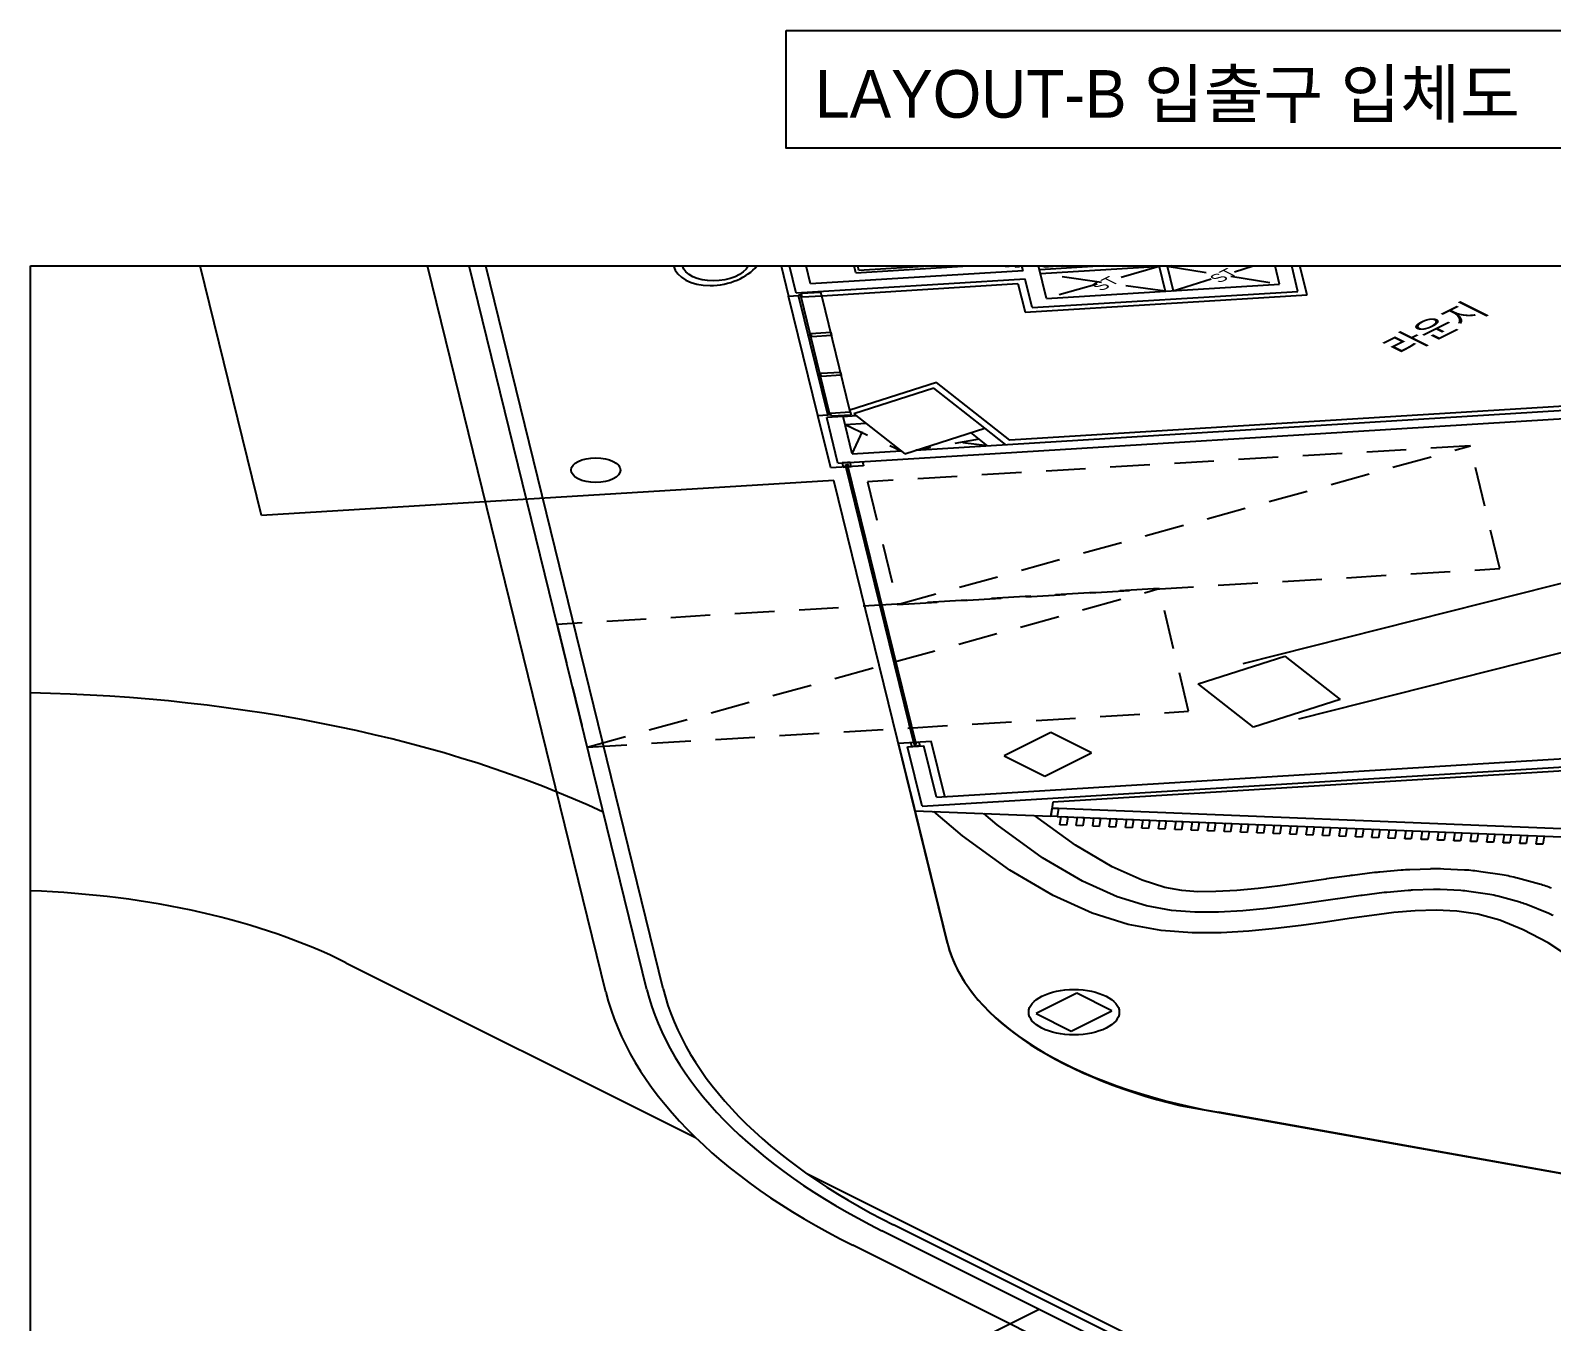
# Model space of a CAD drawing. Header units: millimetres. Extents: x 29838256 to 30236675, y -914750 to -833241.
# Drawn here: x 30033397 to 30051864, y -848947 to -833271 of the extents above; entities that cross this region are included whole.
import ezdxf
from ezdxf.enums import TextEntityAlignment as Align

# ---------------------------------------------------------------- set-up
doc = ezdxf.new("R2010")
doc.units = ezdxf.units.MM
doc.header["$LTSCALE"] = 600
doc.header["$MEASUREMENT"] = 0
doc.linetypes.add('HID', pattern=[2.6, 1.6, -1])
doc.linetypes.add('HIDDEN', pattern=[2, 1, -1])
for name, color, linetype in [('e-plan', 9, 'CONTINUOUS'), ('e-text', 6, 'CONTINUOUS'), ('e-text-box', 7, 'CONTINUOUS')]:
    doc.layers.add(name, color=color, linetype=linetype)
doc.styles.add('돋움', font='Dotum.TTF')

msp = doc.modelspace()

# ---------------------------------------------------------------- linework, layer by layer
at = {"layer": 'e-plan', "ltscale": 0.7, "extrusion": (0, -0.866025, 0.5)}
for p, q in [((30036202, -839161.1, 22815.2), (30035457.8, -836130.4, 28064.5)), ((30043151, -838734.5, 23554.1), (30036202, -839161.1, 22815.2)), ((30044531.2, -844355, 13819), (30043151, -838734.5, 23554.1)), ((30061925.2, -848915.1, 5920.8), (30047818.8, -846406.1, 10266.5))]:
    msp.add_line(p, q, dxfattribs=at)
at = {"layer": 'e-plan', "extrusion": (0, -0.866025, 0.5)}
for p, q in [((30040383.5, -844947.7, 12792.5), (30038218.2, -836130.4, 28064.5)), ((30040879.8, -844917.2, 12845.3), (30038722.1, -836130.4, 28064.5)), ((30041078.4, -844905, 12866.4), (30038923.6, -836130.4, 28064.5)), ((30042693.3, -836460.2, 27493.2), (30042612.3, -836130.4, 28064.5)), ((30042867.5, -836348.8, 27686.2), (30042813.8, -836130.4, 28064.5)), ((30045450.7, -836190.2, 27960.9), (30042867.5, -836348.8, 27686.2)), ((30043417.9, -836214.2, 27919.3), (30043397.3, -836130.4, 28064.5)), ((30043417.9, -836214.2, 27919.3), (30044783.1, -836130.4, 28064.5)), ((30043455.4, -836186.7, 27966.9), (30043441.6, -836130.4, 28064.5)), ((30044372.8, -836130.4, 28064.5), (30043455.4, -836186.7, 27966.9)), ((30045235.3, -836130.4, 28064.5), (30045237.7, -836140.3, 28047.3)), ((30045319.1, -836135.3, 28056), (30045237.7, -836140.3, 28047.3)), ((30045319.1, -836135.3, 28056), (30045317.9, -836130.4, 28064.5)), ((30045350.7, -836140.9, 28046.3), (30045348.1, -836130.4, 28064.5)), ((30045350.7, -836140.9, 28046.3), (30045405.3, -836137.6, 28052.1)), ((30045403.6, -836130.4, 28064.5), (30045405.3, -836137.6, 28052.1)), ((30045448.5, -836190.3, 27960.7), (30045433.8, -836130.4, 28064.5)), ((30045732.4, -836525.6, 27380), (30045635.3, -836130.4, 28064.5)), ((30045699.3, -836144.7, 28039.7), (30045695.8, -836130.4, 28064.5)), ((30045932.1, -836130.4, 28064.5), (30045699.3, -836144.7, 28039.7)), ((30048561.6, -836351.9, 27680.8), (30048507.2, -836130.4, 28064.5)), ((30048784.5, -836439, 27530), (30048708.7, -836130.4, 28064.5)), ((30048896, -836482.5, 27454.6), (30048809.5, -836130.4, 28064.5)), ((30045472.9, -836289.6, 27788.7), (30042693.3, -836460.2, 27493.2)), ((30043003.3, -836491.6, 27438.9), (30045385.8, -836345.3, 27692.2)), ((30045385.8, -836345.3, 27692.2), (30045471.1, -836692.8, 27090.4)), ((30045558.2, -836637.1, 27186.9), (30045472.9, -836289.6, 27788.7)), ((30045732.4, -836525.6, 27380), (30048561.6, -836351.9, 27680.8)), ((30042957.3, -837945.9, 24920), (30042601.3, -836496.1, 27431)), ((30042758.6, -836483.9, 27452.1), (30042719.9, -836486.3, 27448)), ((30042719.9, -836486.3, 27448), (30042721.1, -836491.3, 27439.4)), ((30042759.9, -836488.9, 27443.5), (30042721.1, -836491.3, 27439.4)), ((30043075.9, -837936.1, 24937), (30042721.1, -836491.3, 27439.4)), ((30043103.7, -837934.4, 24939.9), (30042748.9, -836489.6, 27442.4)), ((30042993.6, -836451.9, 27507.7), (30042754.4, -836466.6, 27482.2)), ((30042754.4, -836466.6, 27482.2), (30042758.6, -836483.9, 27452.1)), ((30042759.9, -836488.9, 27443.5), (30042764.1, -836506.3, 27413.4)), ((30042764.1, -836506.3, 27413.4), (30043003.4, -836491.6, 27438.9)), ((30043003.4, -836491.6, 27438.9), (30042993.6, -836451.9, 27507.7)), ((30045471.1, -836692.8, 27090.4), (30048896, -836482.5, 27454.6)), ((30045558.2, -836637.1, 27186.9), (30048784.5, -836439, 27530)), ((30042877.3, -836967.2, 26615.1), (30042838.6, -836969.6, 26611)), ((30042839.8, -836974.5, 26602.4), (30042838.6, -836969.6, 26611)), ((30042878.5, -836972.2, 26606.5), (30042839.8, -836974.5, 26602.4)), ((30042873, -836949.8, 26645.2), (30043112.3, -836935.1, 26670.6)), ((30042877.3, -836967.2, 26615.1), (30042873, -836949.8, 26645.2)), ((30042882.8, -836989.5, 26576.4), (30042878.5, -836972.2, 26606.5)), ((30043122, -836974.8, 26601.9), (30042882.8, -836989.5, 26576.4)), ((30043112.3, -836935.1, 26670.6), (30043122, -836974.8, 26601.9)), ((30042996, -837450.4, 25778.1), (30042957.3, -837452.8, 25774)), ((30042958.5, -837457.8, 25765.4), (30042957.3, -837452.8, 25774)), ((30042997.2, -837455.4, 25769.5), (30042958.5, -837457.8, 25765.4)), ((30042991.7, -837433.1, 25808.2), (30043231, -837418.4, 25833.6)), ((30042996, -837450.4, 25778.1), (30042991.7, -837433.1, 25808.2)), ((30043001.5, -837472.8, 25739.4), (30042997.2, -837455.4, 25769.5)), ((30043240.7, -837458.1, 25764.9), (30043001.5, -837472.8, 25739.4)), ((30043231, -837418.4, 25833.6), (30043240.7, -837458.1, 25764.9)), ((30044395.4, -837546.8, 25611.3), (30043344.7, -837881.5, 25031.5)), ((30045286.2, -838245.9, 24400.4), (30044395.4, -837546.8, 25611.3)), ((30044142.7, -838366.5, 24191.5), (30053103.1, -837816.4, 25144.3)), ((30052991.6, -837772.8, 25219.7), (30045286.2, -838245.9, 24400.4)), ((30043262.5, -837957.4, 24900.1), (30043063.9, -837969.5, 24879)), ((30043200.4, -838525.1, 23916.8), (30043063.9, -837969.5, 24879)), ((30043114.6, -837933.7, 24941.1), (30043075.9, -837936.1, 24937)), ((30043077.2, -837941, 24928.4), (30043075.9, -837936.1, 24937)), ((30043115.9, -837938.6, 24932.5), (30043077.2, -837941, 24928.4)), ((30043110.4, -837916.3, 24971.2), (30043349.6, -837901.6, 24996.6)), ((30043114.6, -837933.7, 24941.1), (30043110.4, -837916.3, 24971.2)), ((30043120.1, -837956, 24902.4), (30043115.9, -837938.6, 24932.5)), ((30043359.4, -837941.3, 24927.9), (30043120.1, -837956, 24902.4)), ((30043200.4, -838525.1, 23916.8), (30052333.3, -837964.4, 24887.9)), ((30043262.5, -837957.4, 24900.1), (30043423.6, -837947.5, 24917.2)), ((30043374.5, -838413.6, 24109.8), (30043262.5, -837957.4, 24900.1)), ((30043286.8, -838056.6, 24728.2), (30043542.7, -838040.9, 24755.4)), ((30043349.6, -837901.6, 24996.6), (30043344.7, -837881.5, 25031.5)), ((30043349.6, -837901.6, 24996.6), (30043359.4, -837941.3, 24927.9)), ((30045015.8, -838312.9, 24284.3), (30044814.1, -838154.6, 24558.5)), ((30045235.8, -838299.4, 24307.7), (30044982.8, -838100.8, 24651.6)), ((30043374.5, -838413.6, 24109.8), (30043967.9, -838377.2, 24172.9)), ((30043284.7, -838519.9, 23925.7), (30043250, -838522, 23922)), ((30043250, -838522, 23922), (30043262.2, -838571.7, 23836.1)), ((30043262.2, -838571.7, 23836.1), (30043296.9, -838569.5, 23839.8)), ((30043314.5, -838518.1, 23928.9), (30043284.7, -838519.9, 23925.7)), ((30043284.7, -838519.9, 23925.7), (30043284.7, -838519.9, 23925.7)), ((30043290.8, -838544.7, 23882.8), (30043320.6, -838542.9, 23885.9)), ((30043296.9, -838569.5, 23839.8), (30043290.8, -838544.7, 23882.8)), ((30044127.2, -841938.4, 18004.7), (30043293.6, -838544.6, 23883)), ((30043349.3, -838515.9, 23932.6), (30043314.5, -838518.1, 23928.9)), ((30043314.5, -838518.1, 23928.9), (30043314.5, -838518.1, 23928.9)), ((30044151, -841937, 18007.2), (30043317.4, -838543.1, 23885.6)), ((30043320.6, -838542.9, 23885.9), (30043326.7, -838567.7, 23842.9)), ((30043326.7, -838567.7, 23842.9), (30043361.4, -838565.6, 23846.6)), ((30043361.4, -838565.6, 23846.6), (30043349.3, -838515.9, 23932.6)), ((30052641, -839817.3, 21678.5), (30048114.4, -840962.1, 19695.7)), ((30053610.8, -840412.7, 20647.3), (30048791.6, -841631.5, 18536.3)), ((30044083.4, -841915.9, 18043.7), (30044118.2, -841913.8, 18047.4)), ((30044095.6, -841965.6, 17957.7), (30044083.4, -841915.9, 18043.7)), ((30044118.2, -841913.8, 18047.4), (30044124.3, -841938.6, 18004.4)), ((30044147.9, -841912, 18050.5), (30044182.7, -841909.8, 18054.2)), ((30044154, -841936.8, 18007.5), (30044147.9, -841912, 18050.5)), ((30044182.7, -841909.8, 18054.2), (30044194.9, -841959.5, 17968.2)), ((30044224, -842689.4, 16703.9), (30056830.4, -841915.5, 18044.4)), ((30044398.3, -842578, 16897), (30056806, -841816.2, 18216.3)), ((30044046, -841968.6, 17952.4), (30044244.5, -841956.4, 17973.5)), ((30044224, -842689.4, 16703.9), (30044046, -841968.6, 17952.4)), ((30044130.4, -841963.4, 17961.4), (30044095.6, -841965.6, 17957.7)), ((30044124.3, -841938.6, 18004.4), (30044154, -841936.8, 18007.5)), ((30044160.1, -841961.6, 17964.6), (30044130.4, -841963.4, 17961.4)), ((30044130.4, -841963.4, 17961.4), (30044130.4, -841963.4, 17961.4)), ((30044194.9, -841959.5, 17968.2), (30044160.1, -841961.6, 17964.6)), ((30044160.1, -841961.6, 17964.6), (30044160.1, -841961.6, 17964.6)), ((30044398.3, -842578, 16897), (30044244.5, -841956.4, 17973.5)), ((30055651.4, -842038.3, 17831.7), (30045810.7, -842642.4, 16785.3)), ((30044075.1, -842507.5, 17019.1), (30044529.1, -844356.1, 13817.2)), ((30045810.7, -842642.4, 16785.3), (30045783.5, -842811.5, 16492.5)), ((30044136.2, -842745.2, 16607.3), (30045783.5, -842811.5, 16492.5)), ((30044711.2, -843050.3, 16078.9), (30044364.5, -842754.4, 16591.4)), ((30045133.2, -842915.8, 16311.8), (30044972.7, -842778.9, 16549)), ((30046082.3, -843162.9, 15883.8), (30045585.9, -842803.5, 16506.3)), ((30045783.5, -842811.5, 16492.5), (30045799.5, -842711.8, 16665.2)), ((30045863.3, -842814.7, 16487), (30045783.5, -842811.5, 16492.5)), ((30045799.5, -842711.8, 16665.2), (30045879.3, -842715, 16659.7)), ((30045879.3, -842715, 16659.7), (30045863.3, -842814.7, 16487)), ((30045863.3, -842814.7, 16487), (30054730.5, -843171.3, 15869.3)), ((30045879.3, -842715, 16659.7), (30054746.5, -843071.6, 16042)), ((30045893.8, -842916.2, 16311.1), (30045909.8, -842816.6, 16483.7)), ((30045909.8, -842816.6, 16483.7), (30045989.6, -842819.8, 16478.2)), ((30045989.6, -842819.8, 16478.2), (30045973.5, -842919.5, 16305.5)), ((30046093.2, -842924.3, 16297.2), (30046109.2, -842824.6, 16469.8)), ((30046109.2, -842824.6, 16469.8), (30046189, -842827.8, 16464.3)), ((30046189, -842827.8, 16464.3), (30046172.9, -842927.5, 16291.6)), ((30046292.6, -842932.3, 16283.3), (30046308.6, -842832.6, 16456)), ((30046308.6, -842832.6, 16456), (30046388.4, -842835.8, 16450.4)), ((30046388.4, -842835.8, 16450.4), (30046372.3, -842935.5, 16277.7)), ((30046492, -842940.3, 16269.4), (30046508, -842840.6, 16442.1)), ((30046508, -842840.6, 16442.1), (30046587.7, -842843.8, 16436.5)), ((30045685, -843315.3, 15619.9), (30045133.2, -842915.8, 16311.8)), ((30045973.5, -842919.5, 16305.5), (30045893.8, -842916.2, 16311.1)), ((30046172.9, -842927.5, 16291.6), (30046093.2, -842924.3, 16297.2)), ((30046372.3, -842935.5, 16277.7), (30046292.6, -842932.3, 16283.3)), ((30046571.7, -842943.5, 16263.8), (30046492, -842940.3, 16269.4)), ((30046587.7, -842843.8, 16436.5), (30046571.7, -842943.5, 16263.8)), ((30046691.3, -842948.3, 16255.5), (30046707.4, -842848.6, 16428.2)), ((30046771.1, -842951.5, 16249.9), (30046691.3, -842948.3, 16255.5)), ((30046707.4, -842848.6, 16428.2), (30046787.1, -842851.8, 16422.6)), ((30046787.1, -842851.8, 16422.6), (30046771.1, -842951.5, 16249.9)), ((30046890.7, -842956.3, 16241.6), (30046906.8, -842856.6, 16414.3)), ((30046970.5, -842959.5, 16236.1), (30046890.7, -842956.3, 16241.6)), ((30046906.8, -842856.6, 16414.3), (30046986.5, -842859.9, 16408.7)), ((30046986.5, -842859.9, 16408.7), (30046970.5, -842959.5, 16236.1)), ((30047090.1, -842964.4, 16227.7), (30047106.2, -842864.7, 16400.4)), ((30047169.9, -842967.6, 16222.2), (30047090.1, -842964.4, 16227.7)), ((30047106.2, -842864.7, 16400.4), (30047185.9, -842867.9, 16394.8)), ((30047185.9, -842867.9, 16394.8), (30047169.9, -842967.6, 16222.2)), ((30047289.5, -842972.4, 16213.8), (30047305.5, -842872.7, 16386.5)), ((30047369.3, -842975.6, 16208.3), (30047289.5, -842972.4, 16213.8)), ((30047305.5, -842872.7, 16386.5), (30047385.3, -842875.9, 16381)), ((30047385.3, -842875.9, 16381), (30047369.3, -842975.6, 16208.3)), ((30047488.9, -842980.4, 16199.9), (30047504.9, -842880.7, 16372.6)), ((30047568.7, -842983.6, 16194.4), (30047488.9, -842980.4, 16199.9)), ((30047504.9, -842880.7, 16372.6), (30047584.7, -842883.9, 16367.1)), ((30047584.7, -842883.9, 16367.1), (30047568.7, -842983.6, 16194.4)), ((30047688.3, -842988.4, 16186.1), (30047704.3, -842888.7, 16358.7)), ((30047768, -842991.6, 16180.5), (30047688.3, -842988.4, 16186.1)), ((30047704.3, -842888.7, 16358.7), (30047784.1, -842891.9, 16353.2)), ((30047784.1, -842891.9, 16353.2), (30047768, -842991.6, 16180.5)), ((30047887.7, -842996.4, 16172.2), (30047903.7, -842896.7, 16344.8)), ((30047967.4, -842999.6, 16166.6), (30047887.7, -842996.4, 16172.2)), ((30047903.7, -842896.7, 16344.8), (30047983.5, -842899.9, 16339.3)), ((30047983.5, -842899.9, 16339.3), (30047967.4, -842999.6, 16166.6)), ((30048087.1, -843004.5, 16158.3), (30048103.1, -842904.8, 16331)), ((30048166.8, -843007.7, 16152.7), (30048087.1, -843004.5, 16158.3)), ((30048103.1, -842904.8, 16331), (30048182.9, -842908, 16325.4)), ((30048182.9, -842908, 16325.4), (30048166.8, -843007.7, 16152.7)), ((30048286.5, -843012.5, 16144.4), (30048302.5, -842912.8, 16317.1)), ((30048366.2, -843015.7, 16138.8), (30048286.5, -843012.5, 16144.4)), ((30048302.5, -842912.8, 16317.1), (30048382.2, -842916, 16311.5)), ((30048382.2, -842916, 16311.5), (30048366.2, -843015.7, 16138.8)), ((30048485.8, -843020.5, 16130.5), (30048501.9, -842920.8, 16303.2)), ((30048565.6, -843023.7, 16124.9), (30048485.8, -843020.5, 16130.5)), ((30048501.9, -842920.8, 16303.2), (30048581.6, -842924, 16297.6)), ((30048581.6, -842924, 16297.6), (30048565.6, -843023.7, 16124.9)), ((30048685.2, -843028.5, 16116.6), (30048701.3, -842928.8, 16289.3)), ((30048701.3, -842928.8, 16289.3), (30048781, -842932, 16283.7)), ((30048781, -842932, 16283.7), (30048765, -843031.7, 16111.1)), ((30048884.6, -843036.5, 16102.7), (30048900.7, -842936.8, 16275.4)), ((30048900.7, -842936.8, 16275.4), (30048980.4, -842940, 16269.8)), ((30048980.4, -842940, 16269.8), (30048964.4, -843039.7, 16097.2)), ((30049084, -843044.5, 16088.8), (30049100.1, -842944.9, 16261.5)), ((30049100.1, -842944.9, 16261.5), (30049179.8, -842948.1, 16255.9)), ((30049179.8, -842948.1, 16255.9), (30049163.8, -843047.8, 16083.3)), ((30049283.4, -843052.6, 16074.9), (30049299.4, -842952.9, 16247.6)), ((30049299.4, -842952.9, 16247.6), (30049379.2, -842956.1, 16242.1)), ((30049379.2, -842956.1, 16242.1), (30049363.2, -843055.8, 16069.4)), ((30049482.8, -843060.6, 16061), (30049498.8, -842960.9, 16233.7)), ((30049498.8, -842960.9, 16233.7), (30049578.6, -842964.1, 16228.2)), ((30049578.6, -842964.1, 16228.2), (30049562.5, -843063.8, 16055.5)), ((30049682.2, -843068.6, 16047.2), (30049698.2, -842968.9, 16219.8)), ((30049698.2, -842968.9, 16219.8), (30049778, -842972.1, 16214.3)), ((30049778, -842972.1, 16214.3), (30049761.9, -843071.8, 16041.6)), ((30049881.6, -843076.6, 16033.3), (30049897.6, -842976.9, 16205.9)), ((30049897.6, -842976.9, 16205.9), (30049977.4, -842980.1, 16200.4)), ((30049977.4, -842980.1, 16200.4), (30049961.3, -843079.8, 16027.7)), ((30050081, -843084.6, 16019.4), (30050097, -842984.9, 16192.1)), ((30050097, -842984.9, 16192.1), (30050176.8, -842988.2, 16186.5)), ((30050176.8, -842988.2, 16186.5), (30050160.7, -843087.8, 16013.8)), ((30050280.3, -843092.7, 16005.5), (30050296.4, -842993, 16178.2)), ((30050296.4, -842993, 16178.2), (30050376.1, -842996.2, 16172.6)), ((30050376.1, -842996.2, 16172.6), (30050360.1, -843095.9, 15999.9)), ((30050479.7, -843100.7, 15991.6), (30050495.8, -843001, 16164.3)), ((30050495.8, -843001, 16164.3), (30050575.5, -843004.2, 16158.7)), ((30050575.5, -843004.2, 16158.7), (30050559.5, -843103.9, 15986)), ((30050679.1, -843108.7, 15977.7), (30050695.2, -843009, 16150.4)), ((30050695.2, -843009, 16150.4), (30050774.9, -843012.2, 16144.8)), ((30050774.9, -843012.2, 16144.8), (30050758.9, -843111.9, 15972.2)), ((30050878.5, -843116.7, 15963.8), (30050894.6, -843017, 16136.5)), ((30050894.6, -843017, 16136.5), (30050974.3, -843020.2, 16130.9)), ((30050974.3, -843020.2, 16130.9), (30050958.3, -843119.9, 15958.3)), ((30051077.9, -843124.7, 15949.9), (30051093.9, -843025, 16122.6)), ((30051093.9, -843025, 16122.6), (30051173.7, -843028.2, 16117.1)), ((30045287.7, -843467.7, 15355.9), (30044711.2, -843050.3, 16078.9)), ((30046529.7, -843426.1, 15427.9), (30046082.3, -843162.9, 15883.8)), ((30048765, -843031.7, 16111.1), (30048685.2, -843028.5, 16116.6)), ((30048964.4, -843039.7, 16097.2), (30048884.6, -843036.5, 16102.7)), ((30049163.8, -843047.8, 16083.3), (30049084, -843044.5, 16088.8)), ((30049363.2, -843055.8, 16069.4), (30049283.4, -843052.6, 16074.9)), ((30049562.5, -843063.8, 16055.5), (30049482.8, -843060.6, 16061)), ((30049761.9, -843071.8, 16041.6), (30049682.2, -843068.6, 16047.2)), ((30049961.3, -843079.8, 16027.7), (30049881.6, -843076.6, 16033.3)), ((30050160.7, -843087.8, 16013.8), (30050081, -843084.6, 16019.4)), ((30050360.1, -843095.9, 15999.9), (30050280.3, -843092.7, 16005.5)), ((30050559.5, -843103.9, 15986), (30050479.7, -843100.7, 15991.6)), ((30050758.9, -843111.9, 15972.2), (30050679.1, -843108.7, 15977.7)), ((30050958.3, -843119.9, 15958.3), (30050878.5, -843116.7, 15963.8)), ((30051157.7, -843127.9, 15944.4), (30051077.9, -843124.7, 15949.9)), ((30051173.7, -843028.2, 16117.1), (30051157.7, -843127.9, 15944.4)), ((30051277.3, -843132.8, 15936), (30051293.3, -843033.1, 16108.7)), ((30051357.1, -843136, 15930.5), (30051277.3, -843132.8, 15936)), ((30051293.3, -843033.1, 16108.7), (30051373.1, -843036.3, 16103.2)), ((30051373.1, -843036.3, 16103.2), (30051357.1, -843136, 15930.5)), ((30051476.7, -843140.8, 15922.2), (30051492.7, -843041.1, 16094.8)), ((30051556.4, -843144, 15916.6), (30051476.7, -843140.8, 15922.2)), ((30051492.7, -843041.1, 16094.8), (30051572.5, -843044.3, 16089.3)), ((30051572.5, -843044.3, 16089.3), (30051556.4, -843144, 15916.6)), ((30051676.1, -843148.8, 15908.3), (30051692.1, -843049.1, 16080.9)), ((30051755.8, -843152, 15902.7), (30051676.1, -843148.8, 15908.3)), ((30051692.1, -843049.1, 16080.9), (30051771.9, -843052.3, 16075.4)), ((30051771.9, -843052.3, 16075.4), (30051755.8, -843152, 15902.7)), ((30046170.4, -843600.9, 15125.3), (30045685, -843315.3, 15619.9)), ((30045811.1, -843775.6, 14822.6), (30045287.7, -843467.7, 15355.9)), ((30046891.6, -843588.7, 15146.2), (30046529.7, -843426.1, 15427.9)), ((30049123.3, -843574.7, 15170.6), (30048843, -843616.1, 15098.9)), ((30049409.6, -843533.9, 15241.2), (30049133.1, -843573.3, 15173.1)), ((30049712.5, -843496.5, 15306), (30049445.2, -843529.2, 15249.3)), ((30050037.5, -843466.9, 15357.2), (30049778.3, -843489.6, 15318)), ((30050395.5, -843452.1, 15382.9), (30050142.7, -843460.6, 15368.2)), ((30050808.3, -843465.1, 15360.4), (30050556.8, -843453.2, 15381)), ((30051262.1, -843523.7, 15258.9), (30051006.1, -843484.6, 15326.6)), ((30051717.3, -843636.6, 15063.4), (30051451.1, -843563.6, 15189.9)), ((30046589.6, -843789.3, 14799), (30046170.4, -843600.9, 15125.3)), ((30047166.7, -843674.7, 14997.4), (30046891.6, -843588.7, 15146.2)), ((30047375.5, -843713.3, 14930.6), (30047166.7, -843674.7, 14997.4)), ((30047567.3, -843727.6, 14905.8), (30047375.5, -843713.3, 14930.6)), ((30047789.2, -843726, 14908.5), (30047567.3, -843727.6, 14905.8)), ((30048041, -843711.7, 14933.3), (30047789.2, -843726, 14908.5)), ((30048301.8, -843687.2, 14975.7), (30048041, -843711.7, 14933.3)), ((30048568.4, -843654.7, 15032), (30048301.8, -843687.2, 14975.7)), ((30048843, -843616.1, 15098.9), (30048568.4, -843654.7, 15032)), ((30049831.5, -843739.3, 14885.4), (30049564.2, -843772.1, 14828.7)), ((30050123.6, -843713.2, 14930.6), (30049864.4, -843735.9, 14891.4)), ((30050429.1, -843701.6, 14950.8), (30050176.2, -843710.1, 14936.1)), ((30050761.2, -843714, 14929.3), (30050509.7, -843702.1, 14949.9)), ((30051116.1, -843762.9, 14844.7), (30050860.1, -843723.8, 14912.3)), ((30046287.7, -843989.8, 14451.7), (30045811.1, -843775.6, 14822.6)), ((30046945.3, -843900.4, 14606.5), (30046589.6, -843789.3, 14799)), ((30047250.7, -843956.7, 14508.9), (30046945.3, -843900.4, 14606.5)), ((30048407.2, -843931.7, 14552.1), (30048115.4, -843959.1, 14504.8)), ((30048695.4, -843896.6, 14613.1), (30048407.2, -843931.7, 14552.1)), ((30048981.6, -843856.3, 14682.8), (30048695.4, -843896.6, 14613.1)), ((30049265, -843814.5, 14755.3), (30048981.6, -843856.3, 14682.8)), ((30049546.4, -843774.4, 14824.6), (30049269.9, -843813.8, 14756.5)), ((30051476.8, -843855.8, 14683.7), (30051210.6, -843782.8, 14810.2)), ((30051832.3, -843994, 14444.2), (30051550.1, -843880.3, 14641.2)), ((30046723.8, -844126, 14215.6), (30046287.7, -843989.8, 14451.7)), ((30047125.8, -844200.2, 14087.1), (30046723.8, -844126, 14215.6)), ((30047533.7, -843977.9, 14472.3), (30047250.7, -843956.7, 14508.9)), ((30047821, -843975.8, 14475.8), (30047533.7, -843977.9, 14472.3)), ((30048115.4, -843959.1, 14504.8), (30047821, -843975.8, 14475.8)), ((30049120.1, -844096.6, 14266.6), (30048822.4, -844138.4, 14194.1)), ((30049406.7, -844054.3, 14339.9), (30049120.1, -844096.6, 14266.6)), ((30049683.2, -844015, 14408), (30049406.7, -844054.3, 14339.9)), ((30049950.5, -843982.2, 14464.8), (30049683.2, -844015, 14408)), ((30050209.7, -843959.5, 14504), (30049950.5, -843982.2, 14464.8)), ((30050462.6, -843951, 14518.7), (30050209.7, -843959.5, 14504)), ((30050714.1, -843962.9, 14498.1), (30050462.6, -843951, 14518.7)), ((30050970.1, -844002, 14430.5), (30050714.1, -843962.9, 14498.1)), ((30051236.3, -844075, 14304), (30050970.1, -844002, 14430.5)), ((30051518.5, -844188.7, 14107), (30051236.3, -844075, 14304)), ((30047500.1, -844228.2, 14038.7), (30047125.8, -844200.2, 14087.1)), ((30047852.9, -844225.7, 14043), (30047500.1, -844228.2, 14038.7)), ((30048189.8, -844206.5, 14076.2), (30047852.9, -844225.7, 14043)), ((30048512.7, -844176.3, 14128.6), (30048189.8, -844206.5, 14076.2)), ((30048822.4, -844138.4, 14194.1), (30048512.7, -844176.3, 14128.6)), ((30051822.5, -844349.9, 13827.8), (30051518.5, -844188.7, 14107)), ((30044529.1, -844356.1, 13817.2), (30044529.1, -844356.1, 13817.2)), ((30052154.2, -844565.4, 13454.6), (30051822.5, -844349.9, 13827.8)), ((30037225.6, -844589.3, 13413.2), (30041470.5, -846711.8, 9737)), ((30047352.1, -846323.1, 10410.2), (30058247.2, -848260.9, 7053.8)), ((30049954, -850717.8, 2798.3), (30042831.4, -847156.5, 8966.7)), ((30049902.2, -850786.2, 2680), (30043876.1, -847773.1, 7898.7)), ((30056256.2, -854104.6, -3067.8), (30043734.7, -847843.9, 7776.2)), ((30056434, -854547.2, -3834.3), (30043381.1, -848020.7, 7469.9)), ((30039983.8, -851626.2, 1224.9), (30045641.6, -848797.3, 6124.7))]:
    msp.add_line(p, q, dxfattribs=at)
at = {"layer": 'e-plan', "ltscale": 0.5, "extrusion": (0, -0.866025, 0.5)}
for p, q in [((30042511.5, -836130.4, 28064.5), (30042601.3, -836496.1, 27431)), ((30046424.5, -836130.4, 28064.5), (30045649.3, -836178, 27982)), ((30047245.2, -836130.4, 28064.5), (30045659.2, -836227.8, 27895.8)), ((30047098.7, -836139.4, 28048.9), (30047171.8, -836437.2, 27533.1)), ((30047197.9, -836133.3, 28059.4), (30047271.1, -836431.1, 27543.6)), ((30042601.3, -836496.1, 27431), (30042720.5, -836488.8, 27443.7)), ((30043349.6, -837901.6, 24996.6), (30043003.4, -836491.6, 27438.9)), ((30044364.8, -837615.8, 25491.7), (30043394.8, -837924.8, 24956.5)), ((30044982.8, -838100.8, 24651.6), (30044364.8, -837615.8, 25491.7)), ((30042957.3, -837945.9, 24920), (30043076.5, -837938.5, 24932.7)), ((30043113.3, -838580.8, 23820.2), (30042957.3, -837945.9, 24920)), ((30043394.8, -837924.8, 24956.5), (30044012.8, -838409.8, 24116.4)), ((30044012.8, -838409.8, 24116.4), (30044982.8, -838100.8, 24651.6)), ((30043511.1, -838556.4, 23862.5), (30043113.3, -838580.8, 23820.2)), ((30043498.9, -838506.8, 23948.5), (30043511.1, -838556.4, 23862.5)), ((30047573, -841204, 19276.7), (30048627.4, -840868.2, 19858.4)), ((30048627.4, -840868.2, 19858.4), (30049299.1, -841395.4, 18945.3)), ((30048244.7, -841731.2, 18363.5), (30047573, -841204, 19276.7)), ((30049299.1, -841395.4, 18945.3), (30048244.7, -841731.2, 18363.5)), ((30043933.8, -841925.1, 18027.8), (30044332.3, -841900.6, 18070.1)), ((30044496.4, -842572, 16907.4), (30044332.3, -841900.6, 18070.1)), ((30045783, -841795.8, 18251.7), (30045217.2, -842078.7, 17761.8)), ((30046278.1, -842043.3, 17823), (30045783, -841795.8, 18251.7)), ((30044136.2, -842745.2, 16607.3), (30043933.8, -841925.1, 18027.8)), ((30045217.2, -842078.7, 17761.8), (30045712.3, -842326.2, 17333)), ((30045712.3, -842326.2, 17333), (30046278.1, -842043.3, 17823)), ((30046101.3, -844960.6, 12770.1), (30045606.2, -845208.2, 12341.4)), ((30046525.6, -845172.8, 12402.6), (30046101.3, -844960.6, 12770.1)), ((30045606.2, -845208.2, 12341.4), (30046030.6, -845420.3, 11973.9)), ((30046030.6, -845420.3, 11973.9), (30046525.6, -845172.8, 12402.6))]:
    msp.add_line(p, q, dxfattribs=at)
at = {"layer": 'e-plan', "linetype": 'HID', "ltscale": 0.5, "extrusion": (0, -0.866025, 0.5)}
for p, q in [((30047098.7, -836139.4, 28048.9), (30045732.4, -836525.6, 27380)), ((30047197.9, -836133.3, 28059.4), (30048561.6, -836351.9, 27680.8)), ((30047271.1, -836431.1, 27543.6), (30048242, -836130.4, 28064.5)), ((30047171.8, -836437.2, 27533.1), (30045659.2, -836227.8, 27895.8)), ((30050878.5, -838314.9, 24280.7), (30043558.7, -838750.6, 23526.2)), ((30043924.4, -840239.6, 20947.1), (30050878.5, -838315, 24280.7)), ((30051234.2, -839804.6, 21700.6), (30050878.5, -838314.9, 24280.7)), ((30043558.7, -838750.6, 23526.2), (30043924.4, -840239.6, 20947.1)), ((30043924.4, -840239.6, 20947.1), (30051234.2, -839804.6, 21700.6)), ((30047100.7, -840048, 21278.9), (30039791.6, -840483, 20525.6)), ((30040156.6, -841972.1, 17946.4), (30047100.7, -840048, 21278.9)), ((30047456.3, -841537.7, 18698.7), (30047100.7, -840048, 21278.9)), ((30039791.6, -840483, 20525.6), (30040156.6, -841972.1, 17946.4)), ((30040156.6, -841972.1, 17946.4), (30047456.3, -841537.7, 18698.7))]:
    msp.add_line(p, q, dxfattribs=at)
at = {"layer": 'e-plan', "linetype": 'HIDDEN', "ltscale": 0.5, "extrusion": (0, -0.866025, 0.5)}
for p, q in [((30043374.5, -838413.6, 24109.8), (30043542.7, -838040.9, 24755.4)), ((30043286.8, -838056.6, 24728.2), (30043967.9, -838377.2, 24172.9)), ((30044915, -838233.7, 24421.4), (30044150.4, -838366, 24192.3)), ((30045015.8, -838312.9, 24284.3), (30044497.8, -838255.3, 24384))]:
    msp.add_line(p, q, dxfattribs=at)
at = {"layer": 'e-plan', "extrusion": (0, -0.866025, 0.5)}
for centre, radius in [((30040260.2, -398719.2, 738142.4), 300), ((30046065.9, -411880.8, 738142.4), 550.1)]:
    msp.add_circle(centre, radius, dxfattribs=at)
at = {"layer": 'e-plan', "ltscale": 0.5, "extrusion": (0, -0.866025, 0.5)}
msp.add_circle((30046065.9, -411880.8, 738142.4), 550.1, dxfattribs=at)
at = {"layer": 'e-plan', "extrusion": (0, -0.866025, 0.5)}
for centre, radius, start, end in [((30032982.3, -414921.9, 738142.4), 10801.8, 47.00535, 87.80132), ((30049406.7, -409608.4, 738142.4), 1000.2, 105.87464, 106.46239), ((30049683.2, -409529.8, 738142.4), 1000.2, 103.76628, 105.87464), ((30049950.5, -409464.3, 738142.4), 1000.2, 99.91672, 103.76628), ((30050209.7, -409418.9, 738142.4), 1000.2, 93.84497, 99.91672), ((30050462.6, -409401.9, 738142.4), 1000.2, 84.59583, 93.84497), ((30050714.1, -409425.7, 738142.4), 1000.2, 73.02561, 84.59583), ((30050970.1, -409503.9, 738142.4), 1000.2, 61.25448, 73.02561), ((30032982.3, -414921.9, 738142.4), 6001, 45, 86.04019), ((30049950.5, -409464.3, 738142.4), 500.1, 99.91672, 103.76628), ((30050209.7, -409418.9, 738142.4), 500.1, 93.84497, 99.91672), ((30050462.6, -409401.9, 738142.4), 500.1, 84.59583, 93.84497), ((30050714.1, -409425.7, 738142.4), 500.1, 73.02561, 84.59583), ((30050970.1, -409503.9, 738142.4), 500.1, 61.25448, 73.02561), ((30051236.3, -409649.9, 738142.4), 1000.2, 51.13487, 61.25448), ((30049406.7, -409608.4, 738142.4), 500.1, 105.87464, 106.46239), ((30049683.2, -409529.8, 738142.4), 500.1, 103.76628, 105.87464), ((30051236.3, -409649.9, 738142.4), 500.1, 51.13487, 61.25448), ((30051518.5, -409877.3, 738142.4), 500.1, 43.32005, 51.13487), ((30049577.3, -409569.3, 738142.4), 5089, 187.25565, 244.07063), ((30050806.9, -410115.3, 738142.4), 10501.7, 187, 225), ((30050806.9, -410115.3, 738142.4), 10001.7, 187, 224.99993), ((30050806.9, -410115.3, 738142.4), 9801.6, 187, 224.99993)]:
    msp.add_arc(centre, radius, start, end, dxfattribs=at)
at = {"layer": 'e-plan', "ltscale": 0.7, "extrusion": (0, -0.866025, 0.5)}
msp.add_arc((30049494.8, -409600.4, 738142.4), 5000.8, 187, 250.41859, dxfattribs=at)
at = {"layer": 'e-plan', "extrusion": (3.19189e-16, -0.866025, 0.5)}
msp.add_ellipse((30041739, -836012.8, 28268.2), major_axis=(-199, -347.7, -602.2), ratio=0.7296197, start_param=5.255797, end_param=7.722173, dxfattribs=at)
at = {"layer": 'e-plan', "extrusion": (-1.52656e-16, 0.866025, -0.5)}
msp.add_ellipse((30041719.2, -836079.4, 28152.8), major_axis=(-129.1, -225.6, -390.8), ratio=0.8669228, start_param=-1.5926673, end_param=1.1064017, dxfattribs=at)
at = {"layer": 'e-text-box'}
for points in [[(30042572.6, -833271.3), (30052749.2, -833271.3), (30052749.2, -834700.9), (30042572.6, -834700.9)], [(30033396.7, -836130.4), (30061925.2, -836130.4), (30061925.2, -875275.1), (30033396.7, -875275.1)]]:
    msp.add_lwpolyline(points, close=True, dxfattribs=at)

# ---------------------------------------------------------------- texts
at = {"layer": 'e-plan', "extrusion": (0, -0.866025, 0.5), "style": '돋움'}
for p in [(30047951.6, -394063.8, 738142.4), (30046516, -394259.5, 738142.4)]:
    msp.add_text('ST', height=200.03, rotation=45, dxfattribs=at).set_placement(p, align=Align.CENTER)
at = {"layer": 'e-plan', "lineweight": 0, "extrusion": (0, -0.866025, 0.5), "style": '돋움'}
msp.add_text('라운지', height=400.07, rotation=45, dxfattribs=at).set_placement((30051124.5, -394880.7, 738142.4), align=Align.RIGHT)
at = {"layer": 'e-text', "linetype": 'Continuous', "style": '돋움'}
msp.add_text('LAYOUT-B 입출구 입체도', height=578.317, dxfattribs=at).set_placement((30042921, -834331.4))

doc.saveas('drawing.dxf')
